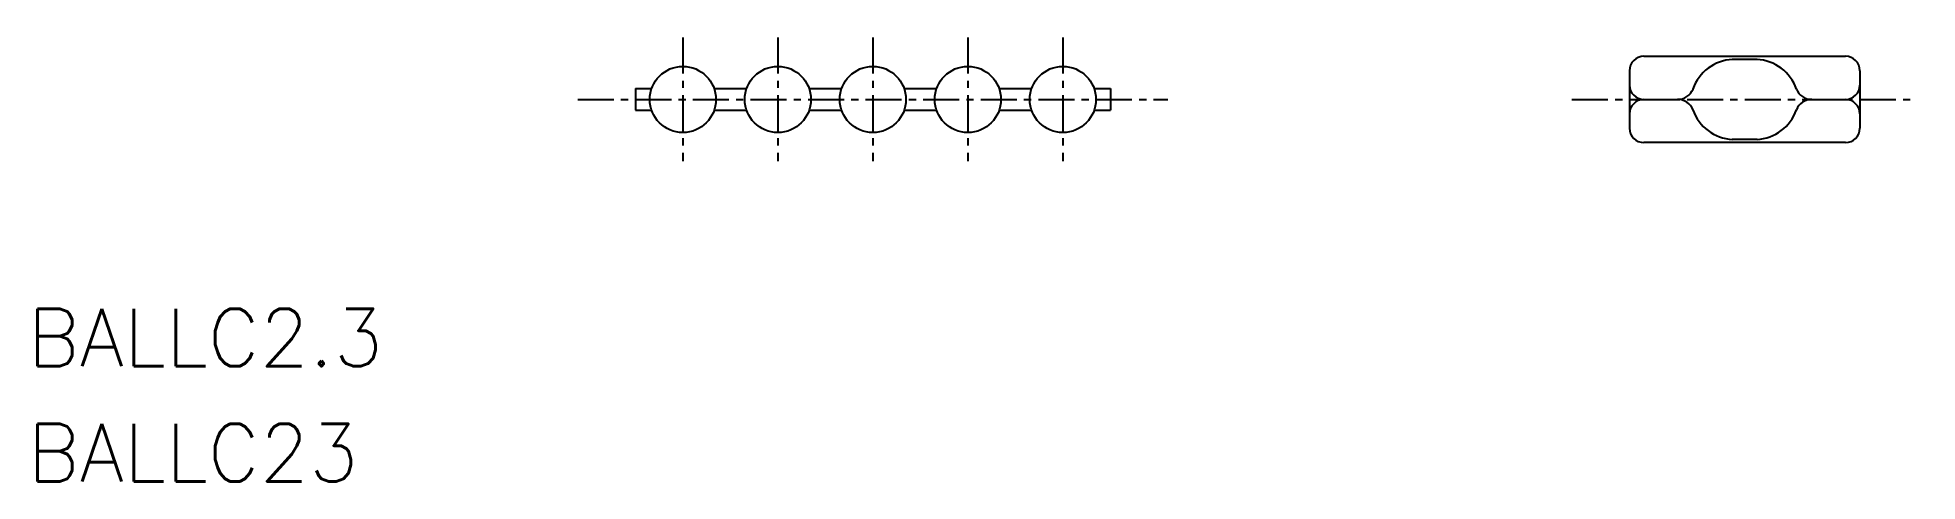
# Model space of a CAD drawing. Extents: x 7.1 to 72.4, y 5.5 to 20.9.
import ezdxf

# ---------------------------------------------------------------- set-up
doc = ezdxf.new("R2010")
doc.units = 0
doc.linetypes.add('CENTER', pattern=[2, 1.25, -0.25, 0.25, -0.25])
doc.layers.get('0').update_dxf_attribs({"linetype": 'CONTINUOUS'})
doc.layers.add('CENTER', color=1, linetype='CENTER')
doc.styles.get("Standard").update_dxf_attribs({"font": 'romans.shx', "bigfont": 'bigfont.shx'})

msp = doc.modelspace()

# ---------------------------------------------------------------- linework, layer by layer
at = {"color": 7, "linetype": 'CONTINUOUS'}
for p, q in [((62.871, 20.293), (69.871, 20.293)), ((62.371, 19.793), (62.371, 17.793)), ((66.799, 20.184), (65.942, 20.184)), ((70.371, 19.793), (70.371, 17.793)), ((27.836, 19.168), (28.399, 19.168)), ((27.836, 19.168), (27.836, 18.418)), ((30.574, 19.168), (31.699, 19.168)), ((33.874, 19.168), (34.999, 19.168)), ((37.174, 19.168), (38.299, 19.168)), ((40.474, 19.168), (41.599, 19.168)), ((43.774, 19.168), (44.336, 19.168)), ((44.336, 19.168), (44.336, 18.418)), ((27.836, 18.418), (28.399, 18.418)), ((30.574, 18.418), (31.699, 18.418)), ((33.874, 18.418), (34.999, 18.418)), ((37.174, 18.418), (38.299, 18.418)), ((40.474, 18.418), (41.599, 18.418)), ((43.774, 18.418), (44.336, 18.418)), ((62.871, 18.793), (64.038, 18.793)), ((68.703, 18.793), (69.871, 18.793)), ((69.871, 17.293), (62.871, 17.293)), ((66.799, 17.403), (65.942, 17.403))]:
    msp.add_line(p, q, dxfattribs=at)
for centre in [(29.486, 18.793), (32.786, 18.793), (36.086, 18.793), (39.386, 18.793), (42.686, 18.793)]:
    msp.add_circle(centre, 1.15, dxfattribs=at)
for centre, radius, start, end in [((62.871, 19.793), 0.5, 90, 180), ((69.871, 19.793), 0.5, 0, 90), ((66.026, 18.65), 1.536, 93.13401, 160.79387), ((66.715, 18.65), 1.536, 19.20613, 86.86599), ((62.871, 19.293), 0.5, 180, 270), ((64.045, 19.364), 0.571, 269.37895, 338.5581), ((68.697, 19.364), 0.571, 201.4419, 270.62105), ((69.871, 19.293), 0.5, 270, 0), ((62.871, 18.293), 0.5, 90, 180), ((64.045, 18.222), 0.571, 21.4419, 90.62105), ((66.026, 18.936), 1.536, 199.20613, 266.86599), ((66.715, 18.936), 1.536, 273.13401, 340.79387), ((68.697, 18.222), 0.571, 89.37895, 158.5581), ((69.871, 18.293), 0.5, 0, 90), ((62.871, 17.793), 0.5, 180, 270), ((69.871, 17.793), 0.5, 270, 0)]:
    msp.add_arc(centre, radius, start, end, dxfattribs=at)
at = {"layer": 'CENTER'}
for p, q in [((29.486, 20.943), (29.486, 16.643)), ((32.786, 20.943), (32.786, 16.643)), ((36.086, 20.943), (36.086, 16.643)), ((39.386, 20.943), (39.386, 16.643)), ((42.686, 20.943), (42.686, 16.643)), ((25.836, 18.793), (46.336, 18.793)), ((60.371, 18.793), (72.371, 18.793))]:
    msp.add_line(p, q, dxfattribs=at)

# ---------------------------------------------------------------- texts
at = {"color": 7, "linetype": 'CONTINUOUS'}
for s, p in [('BALLC2.3', (6.728, 9.519)), ('BALLC23', (6.728, 5.519))]:
    msp.add_text(s, height=2, dxfattribs=at).set_placement(p)

doc.saveas('drawing.dxf')
